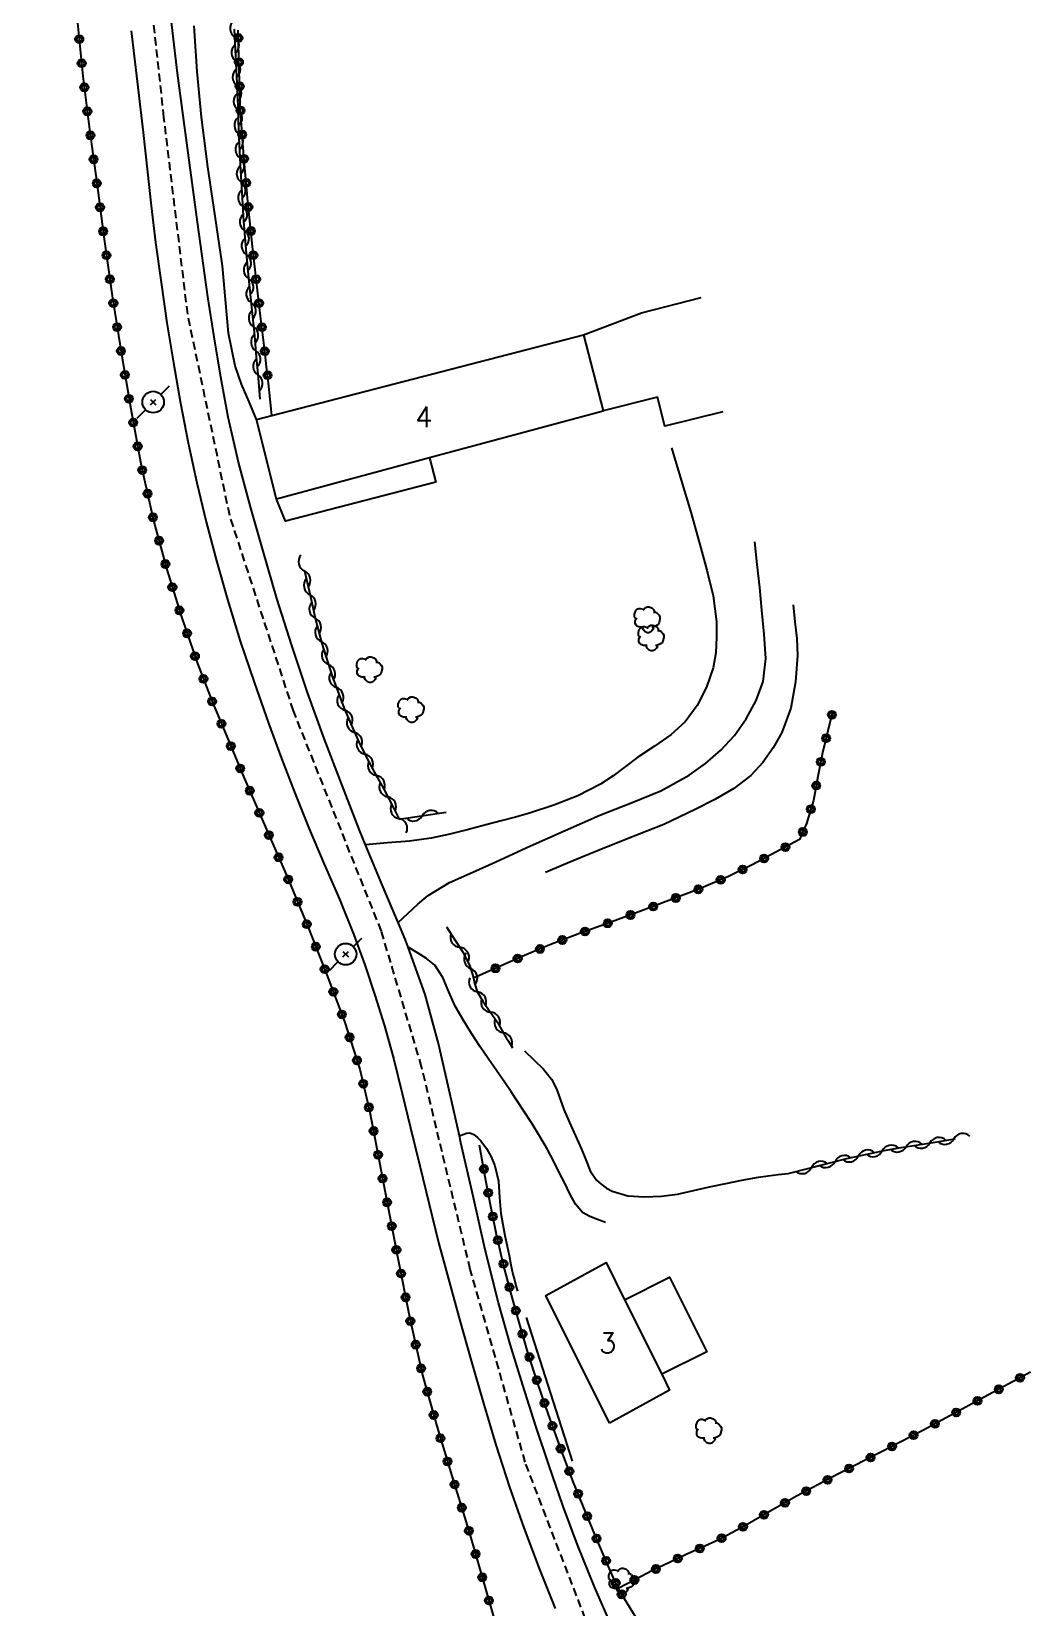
# Model space of a CAD drawing. Header units: millimetres. Extents: x 193000 to 194000, y 105000 to 105910.
# Drawn here: x 193854.8 to 193916.8, y 105279.1 to 105376.8 of the extents above; entities that cross this region are included whole.
import ezdxf
from ezdxf.enums import TextEntityAlignment as Align

# ---------------------------------------------------------------- set-up
doc = ezdxf.new("R2010")
doc.units = ezdxf.units.MM
doc.linetypes.add('DASHED', pattern=[0.75, 0.5, -0.25])
doc.layers.get('0').update_dxf_attribs({"linetype": 'CONTINUOUS'})
for name, color, linetype in [('W0001', 6, 'DASHED'), ('W0008', 7, 'CONTINUOUS'), ('W0017', 7, 'CONTINUOUS'), ('W0101', 7, 'CONTINUOUS'), ('W0104', 1, 'CONTINUOUS'), ('W0211', 2, 'CONTINUOUS'), ('W0214', 2, 'CONTINUOUS'), ('W0300', 7, 'CONTINUOUS'), ('W0310', 3, 'CONTINUOUS'), ('W0322', 7, 'CONTINUOUS'), ('W0323', 7, 'CONTINUOUS'), ('W0473', 7, 'CONTINUOUS'), ('W0991', 7, 'CONTINUOUS')]:
    doc.layers.add(name, color=color, linetype=linetype)
doc.styles.get("Standard").update_dxf_attribs({"font": 'romans.shx', "width": 0.85})

# ---------------------------------------------------------------- blocks, each defined once
blk = doc.blocks.new('T473')
for p, q in [((0.500001, 0.500001), (1.000002, 1.000002)), ((-0.166667, 0.166667), (0.166667, -0.166667)), ((-0.166667, -0.166667), (0.166667, 0.166667)), ((-1.000002, -1.000002), (-0.500001, -0.500001))]:
    blk.add_line(p, q)
blk.add_ellipse((0, 0), major_axis=(0.471405, 0.471405), ratio=1, start_param=5.497787144, end_param=11.780972451)
blk = doc.blocks.new('T300')
for p, q in [((-0.8, 0.514), (-0.857, 0.343)), ((-0.857, 0.343), (-0.857, 0.171)), ((-0.857, 0.171), (-0.743, 0.057)), ((-0.686, 0.629), (-0.8, 0.514)), ((-0.8, -0.057), (-0.743, 0.057)), ((-0.743, 0.057), (-0.686, 0.114)), ((-0.571, 0.686), (-0.686, 0.629)), ((-0.457, 0.686), (-0.571, 0.686)), ((-0.286, 0.629), (-0.457, 0.686)), ((-0.286, 0.629), (-0.171, 0.743)), ((-0.229, 0.571), (-0.286, 0.629)), ((-0.171, 0.743), (-0.057, 0.8)), ((-0.057, 0.8), (0.057, 0.8)), ((0.057, 0.8), (0.229, 0.743)), ((0.229, 0.743), (0.343, 0.629)), ((0.343, 0.629), (0.4, 0.514)), ((0.457, 0.457), (0.343, 0.457)), ((0.4, 0.514), (0.4, 0.457)), ((0.571, 0.4), (0.457, 0.457)), ((0.571, 0.4), (0.686, 0.286)), ((0.686, 0.286), (0.743, 0.171)), ((0.743, 0.057), (0.686, -0.171)), ((0.743, 0.171), (0.743, 0.057)), ((-0.8, -0.171), (-0.8, -0.057)), ((-0.8, -0.229), (-0.8, -0.171)), ((-0.743, -0.343), (-0.8, -0.229)), ((-0.686, -0.4), (-0.743, -0.343)), ((-0.514, -0.457), (-0.686, -0.4)), ((-0.4, -0.457), (-0.514, -0.457)), ((-0.4, -0.457), (-0.343, -0.457)), ((-0.343, -0.457), (-0.343, -0.4)), ((-0.343, -0.514), (-0.343, -0.457)), ((-0.286, -0.629), (-0.343, -0.514)), ((-0.171, -0.743), (-0.286, -0.629)), ((-0.057, -0.8), (-0.171, -0.743)), ((0.057, -0.8), (-0.057, -0.8)), ((0.171, -0.743), (0.057, -0.8)), ((0.229, -0.686), (0.171, -0.743)), ((0.286, -0.457), (0.229, -0.457)), ((0.286, -0.629), (0.229, -0.686)), ((0.457, -0.4), (0.286, -0.457)), ((0.343, -0.514), (0.286, -0.629)), ((0.343, -0.514), (0.343, -0.457)), ((0.571, -0.343), (0.457, -0.4)), ((0.629, -0.286), (0.571, -0.343)), ((0.686, -0.171), (0.629, -0.286))]:
    blk.add_line(p, q)
blk = doc.blocks.new('t323o')
at = {"color": 0, "linetype": 'Continuous'}
for radius in [0.25, 0.15]:
    blk.add_circle((0, 0), radius, dxfattribs=at)
blk = doc.blocks.new('t310o')
at = {"color": 0, "linetype": 'Continuous'}
for centre, start, end in [((-0.5, 0.375), 216.8699, 323.1304), ((0.5, -0.375), 36.8699, 143.1303)]:
    blk.add_arc(centre, 0.625, start, end, dxfattribs=at)
blk = doc.blocks.new('t322o')
at = {"color": 0, "linetype": 'Continuous'}
for radius in [0.25, 0.15]:
    blk.add_circle((0, 0), radius, dxfattribs=at)

msp = doc.modelspace()

# ---------------------------------------------------------------- linework, layer by layer
at = {"layer": 'W0001'}
msp.add_lwpolyline([(193889.434, 105277.759), (193885.443, 105288.147), (193882.036, 105300.095), (193879.024, 105312.649), (193876.527, 105321.067), (193871.078, 105334.722), (193867.126, 105346.818), (193864.523, 105359.293), (193863.051, 105371.489), (193861.699, 105383.967)], dxfattribs=at)
at = {"layer": 'W0008'}
for points in [[(193865.767, 105360.377), (193865.134, 105364.996), (193864.501, 105369.615), (193863.895, 105374.238), (193863.281, 105379.357), (193862.701, 105384.48), (193862.115, 105389.603), (193861.598, 105394.232), (193861.075, 105398.86), (193860.46, 105403.474), (193859.905, 105406.984), (193859.296, 105410.487), (193858.633, 105413.979), (193858.011, 105416.899), (193857.35, 105419.811), (193856.724, 105422.73), (193856.064, 105426.24), (193855.452, 105429.759), (193854.841, 105433.279), (193855.226, 105433.408)], [(193861.024, 105376.871), (193861.399, 105373.714), (193861.768, 105370.557), (193862.018, 105368.287), (193862.265, 105366.017), (193862.536, 105363.75), (193862.87, 105361.254), (193863.234, 105358.762), (193863.636, 105356.276), (193864.076, 105353.794), (193864.555, 105351.319), (193865.086, 105348.856), (193865.669, 105346.427), (193866.304, 105344.009), (193866.988, 105341.606), (193867.784, 105339.04), (193868.637, 105336.49), (193869.533, 105333.956), (193870.346, 105331.762), (193871.192, 105329.58), (193872.058, 105327.406), (193872.983, 105325.215), (193873.929, 105323.032), (193874.818, 105320.828), (193875.494, 105318.964), (193876.13, 105317.085), (193876.72, 105315.192), (193877.297, 105313.098), (193877.819, 105310.989), (193878.334, 105308.877), (193878.92, 105306.507), (193879.496, 105304.135), (193880.073, 105301.763)], [(193890.877, 105277.819), (193889.748, 105280.413), (193888.681, 105283.032), (193887.775, 105285.466), (193886.921, 105287.92), (193886.102, 105290.385), (193885.289, 105292.918), (193884.511, 105295.463), (193883.783, 105298.021), (193882.958, 105301.316), (193882.211, 105304.632), (193881.458, 105307.946), (193881.36, 105308.382), (193880.769, 105311.02), (193880.074, 105314.093), (193879.246, 105317.123), (193878.182, 105320.058), (193878.001, 105320.558), (193877.566, 105321.59), (193876.578, 105323.937), (193875.553, 105326.414), (193875.176, 105327.324), (193874.069, 105330.159), (193872.978, 105333.001), (193871.941, 105335.861), (193870.97, 105338.757), (193870.055, 105341.671), (193869.191, 105344.601), (193868.413, 105347.36), (193867.681, 105350.132), (193867.033, 105352.922), (193866.567, 105355.398), (193866.167, 105357.887), (193865.767, 105360.377)], [(193880.073, 105301.763), (193880.734, 105299.345), (193881.394, 105296.928), (193882.074, 105294.516), (193882.84, 105291.865), (193883.63, 105289.22), (193884.477, 105286.595), (193885.367, 105284.071), (193886.311, 105281.564), (193887.299, 105279.076)]]:
    msp.add_lwpolyline(points, dxfattribs=at)
at = {"layer": 'W0017'}
for points in [[(193894.515, 105351.014), (193895.114, 105349.02), (193895.713, 105347.026), (193896.259, 105345.018), (193896.691, 105343.434), (193897.09, 105341.841), (193897.295, 105340.235), (193897.307, 105339.277), (193897.252, 105338.315), (193897.091, 105337.383), (193896.685, 105336.191), (193896.094, 105335.051), (193895.357, 105334.034), (193894.471, 105333.224), (193893.447, 105332.531), (193892.42, 105331.842), (193891.659, 105331.263), (193890.897, 105330.688), (193890.106, 105330.162), (193888.699, 105329.445), (193887.215, 105328.867), (193885.704, 105328.368), (193884.836, 105328.114), (193883.959, 105327.887), (193883.08, 105327.665), (193881.931, 105327.361), (193880.779, 105327.068), (193879.618, 105326.824), (193878.271, 105326.643), (193876.912, 105326.529), (193875.553, 105326.414)], [(193877.566, 105321.59), (193878.177, 105322.163), (193878.788, 105322.735), (193879.428, 105323.265), (193880.757, 105324.07), (193882.189, 105324.723), (193883.628, 105325.361), (193885.765, 105326.347), (193887.918, 105327.297), (193890.072, 105328.246), (193891.963, 105329.001), (193893.855, 105329.755), (193895.611, 105330.721), (193896.616, 105331.459), (193897.569, 105332.277), (193898.408, 105333.185), (193899.146, 105334.222), (193899.765, 105335.352), (193900.193, 105336.528), (193900.352, 105337.962), (193900.251, 105339.458), (193900.108, 105340.952), (193899.989, 105342.366), (193899.831, 105343.777), (193899.674, 105345.189)], [(193890.426, 105303.008), (193889.933, 105303.187), (193889.439, 105303.367), (193889.004, 105303.613), (193888.555, 105304.136), (193888.218, 105304.788), (193887.894, 105305.448), (193887.533, 105306.135), (193887.187, 105306.83), (193886.827, 105307.517), (193886.358, 105308.323), (193885.868, 105309.116), (193885.365, 105309.902), (193884.973, 105310.499), (193884.574, 105311.091), (193884.173, 105311.682), (193883.666, 105312.42), (193883.156, 105313.156), (193882.656, 105313.898), (193882.117, 105314.724), (193881.59, 105315.557), (193881.092, 105316.407), (193880.704, 105317.288), (193880.343, 105318.184), (193879.837, 105318.953), (193879.333, 105319.363), (193878.757, 105319.71), (193878.182, 105320.058)], [(193881.36, 105308.382), (193881.584, 105308.462), (193881.808, 105308.542), (193882.02, 105308.563), (193882.261, 105308.458), (193882.484, 105308.264), (193882.689, 105308.054), (193883.052, 105307.594), (193883.335, 105307.065), (193883.564, 105306.517), (193883.782, 105305.561), (193883.845, 105304.553), (193883.934, 105303.55), (193884.056, 105302.874), (193884.19, 105302.2), (193884.327, 105301.527), (193884.441, 105300.951), (193884.556, 105300.375), (193884.684, 105299.802), (193884.773, 105299.449), (193884.866, 105299.096), (193884.96, 105298.744)]]:
    msp.add_lwpolyline(points, dxfattribs=at)
at = {"layer": 'W0101'}
for points in [[(193868.791, 105352.77), (193869.733, 105353.014), (193889.063, 105358.014), (193890.277, 105353.319), (193890.285, 105353.289), (193879.51, 105350.39), (193870.032, 105347.841)], [(193870.032, 105347.841), (193868.791, 105352.77)]]:
    msp.add_lwpolyline(points, dxfattribs=at)
msp.add_lwpolyline([(193890.67, 105290.558), (193886.724, 105298.472), (193890.451, 105300.516), (193891.6, 105298.212), (193893.903, 105293.592), (193894.397, 105292.602), (193890.67, 105290.558)], close=True, dxfattribs=at)
at = {"layer": 'W0104'}
for points in [[(193889.063, 105358.014), (193892.655, 105359.391), (193896.354, 105360.33)], [(193897.702, 105353.253), (193894.095, 105352.362), (193893.652, 105354.153), (193890.277, 105353.319)], [(193879.51, 105350.39), (193879.899, 105348.88), (193870.576, 105346.48), (193870.032, 105347.841)], [(193891.6, 105298.212), (193894.392, 105299.604), (193896.695, 105294.984), (193893.903, 105293.592)]]:
    msp.add_lwpolyline(points, dxfattribs=at)
at = {"layer": 'W0211'}
msp.add_lwpolyline([(193869.733, 105353.014), (193869.638, 105354.022)], dxfattribs=at)
at = {"layer": 'W0214'}
msp.add_lwpolyline([(193868.791, 105352.77), (193868.326, 105353.871), (193867.861, 105354.972), (193867.466, 105356.091), (193867.061, 105358.122), (193866.872, 105360.208), (193866.676, 105362.294), (193866.233, 105365.368), (193865.772, 105368.44), (193865.371, 105371.519), (193865.117, 105374.346), (193864.913, 105377.18)], dxfattribs=at)
at = {"layer": 'W0300'}
for points in [[(193902.045, 105341.276), (193902.16, 105340.233), (193902.274, 105339.19), (193902.312, 105338.151), (193902.2, 105336.512), (193901.903, 105334.884), (193901.352, 105333.366), (193900.817, 105332.418), (193900.169, 105331.519), (193899.434, 105330.714), (193898.38, 105329.895), (193897.194, 105329.218), (193895.983, 105328.589), (193894.042, 105327.673), (193892.038, 105326.877), (193890.033, 105326.086), (193888.92, 105325.624), (193887.806, 105325.164), (193886.692, 105324.704)], [(193885.393, 105313.644), (193885.987, 105313.077), (193886.58, 105312.511), (193887.08, 105311.883), (193887.373, 105311.287), (193887.601, 105310.648), (193887.835, 105310.013), (193888.189, 105309.189), (193888.554, 105308.37), (193888.928, 105307.555), (193889.193, 105306.879), (193889.464, 105306.205), (193889.852, 105305.63), (193890.15, 105305.367), (193890.485, 105305.136), (193890.833, 105304.94), (193891.796, 105304.646), (193892.845, 105304.584), (193893.89, 105304.623), (193894.883, 105304.751), (193895.872, 105304.977), (193896.861, 105305.205), (193897.871, 105305.416), (193898.88, 105305.627), (193899.894, 105305.809), (193900.508, 105305.894), (193901.123, 105305.967), (193901.739, 105306.041)], [(193885.493, 105297.109), (193888.357, 105288.207)]]:
    msp.add_lwpolyline(points, dxfattribs=at)
at = {"layer": 'W0310'}
for points in [[(193867.397, 105376.974), (193867.515, 105374.86), (193867.61, 105372.765), (193867.679, 105370.668), (193867.77, 105368.573), (193867.873, 105366.818), (193867.991, 105365.064), (193868.126, 105363.312), (193868.293, 105361.527), (193868.478, 105359.743), (193868.656, 105357.959), (193868.774, 105356.653), (193868.887, 105355.346), (193869.001, 105354.04)], [(193871.759, 105343.389), (193872.103, 105341.885), (193872.446, 105340.382), (193872.839, 105338.893), (193873.48, 105336.865), (193874.215, 105334.866), (193875.059, 105332.915), (193875.569, 105331.9), (193876.111, 105330.898), (193876.65, 105329.896), (193876.981, 105329.262), (193877.31, 105328.627), (193877.64, 105327.992), (193880.547, 105328.439)], [(193880.569, 105321.321), (193881.082, 105320.527), (193881.595, 105319.733), (193882.016, 105318.899), (193882.176, 105318.376), (193882.231, 105318.149), (193882.305, 105317.84), (193882.475, 105317.323), (193882.839, 105316.673), (193883.28, 105316.058), (193883.706, 105315.434), (193883.896, 105315.107), (193884.082, 105314.777), (193884.272, 105314.45), (193884.4, 105314.239), (193884.53, 105314.029), (193884.66, 105313.819)], [(193901.739, 105306.041), (193902.952, 105306.352), (193904.165, 105306.664), (193905.382, 105306.959), (193906.153, 105307.135), (193906.925, 105307.305), (193907.7, 105307.464), (193908.749, 105307.65), (193909.802, 105307.816), (193910.854, 105307.985), (193911.957, 105308.175), (193912.107, 105308.201)]]:
    msp.add_lwpolyline(points, dxfattribs=at)
at = {"layer": 'W0322'}
for points in [[(193857.701, 105377.361), (193858.029, 105374.049), (193858.444, 105370.746), (193858.884, 105367.445), (193859.348, 105363.94), (193859.841, 105360.438), (193860.39, 105356.946), (193860.987, 105353.426), (193861.642, 105349.915), (193862.429, 105346.437), (193863.231, 105343.481), (193864.131, 105340.549), (193865.126, 105337.651), (193866.035, 105335.299), (193867.008, 105332.971), (193867.991, 105330.646), (193869.337, 105327.513), (193870.701, 105324.388), (193872.006, 105321.239), (193873.15, 105318.359), (193874.245, 105315.459), (193875.185, 105312.515), (193875.819, 105309.848), (193876.332, 105307.146), (193876.844, 105304.444), (193877.554, 105300.8), (193878.264, 105297.156), (193879.083, 105293.539), (193879.978, 105290.306), (193880.963, 105287.095), (193881.955, 105283.886), (193882.903, 105280.579), (193883.859, 105277.275)], [(193869.638, 105354.022), (193869.525, 105355.025), (193869.411, 105356.028), (193869.297, 105357.031), (193869.04, 105359.183), (193868.779, 105361.335), (193868.536, 105363.488), (193868.254, 105366.282), (193868.003, 105369.08), (193867.799, 105371.88), (193867.71, 105374.395), (193867.659, 105376.913)], [(193904.153, 105254.487), (193903.374, 105256.285), (193902.594, 105258.083), (193901.798, 105259.873), (193900.664, 105262.312), (193899.498, 105264.736), (193898.32, 105267.155), (193897.092, 105269.719), (193895.852, 105272.277), (193894.533, 105274.792), (193893.45, 105276.653), (193892.323, 105278.489), (193891.195, 105280.325)]]:
    msp.add_lwpolyline(points, dxfattribs=at)
at = {"layer": 'W0323'}
for points in [[(193904.511, 105334.693), (193904.372, 105334.149), (193903.88, 105332.121), (193903.588, 105330.642), (193903.309, 105329.16), (193902.88, 105327.728), (193902.738, 105327.394), (193902.586, 105327.063), (193902.435, 105326.732), (193900.977, 105325.953), (193899.518, 105325.174), (193898.038, 105324.442), (193896.21, 105323.661), (193894.351, 105322.949), (193892.486, 105322.251), (193890.649, 105321.577), (193888.806, 105320.917), (193886.979, 105320.219), (193885.389, 105319.548), (193883.81, 105318.849), (193882.231, 105318.149)], [(193916.762, 105293.732), (193914.885, 105292.711), (193912.492, 105291.408), (193910.092, 105290.118), (193907.483, 105288.759), (193904.866, 105287.414), (193902.265, 105286.038), (193900.661, 105285.129), (193899.064, 105284.209), (193897.439, 105283.342), (193896.438, 105282.872), (193895.428, 105282.421), (193894.423, 105281.958), (193893.342, 105281.423), (193892.269, 105280.874), (193891.195, 105280.325), (193890.53, 105281.867), (193889.864, 105283.408), (193889.217, 105284.957), (193888.403, 105286.992), (193887.62, 105289.04), (193886.877, 105291.102), (193886.229, 105293.017), (193885.615, 105294.944), (193885.04, 105296.882), (193884.547, 105298.665), (193884.085, 105300.457), (193883.662, 105302.258), (193883.286, 105304.097), (193882.95, 105305.944), (193882.613, 105307.791)]]:
    msp.add_lwpolyline(points, dxfattribs=at)

# ---------------------------------------------------------------- block references
at = {"layer": 'W0300', "rotation": 359.9999899820874}
for p in [(193893.054, 105340.358), (193893.296, 105339.225), (193896.872, 105290.097), (193891.464, 105280.772)]:
    msp.add_blockref('T300', p, dxfattribs=at)
at = {"layer": 'W0300'}
for p in [(193875.832, 105337.262), (193878.414, 105334.782)]:
    msp.add_blockref('T300', p, dxfattribs=at)
at = {"layer": 'W0310'}
for p, rotation in [((193867.425, 105376.479), 273.1948408036271), ((193867.508, 105374.981), 273.1948408036271), ((193867.577, 105373.483), 272.5963593459072), ((193867.636, 105371.984), 271.8845889130716), ((193867.687, 105370.485), 272.4871792460993), ((193867.752, 105368.986), 272.4871792460993), ((193867.834, 105367.488), 273.3588054054221), ((193867.929, 105365.991), 273.8487627552289), ((193868.035, 105364.495), 274.4062077478728), ((193868.155, 105363), 275.3448871289252), ((193868.295, 105361.507), 275.920385345369), ((193868.45, 105360.015), 275.920385345369), ((193868.6, 105358.522), 275.6978734614717), ((193868.74, 105357.029), 275.1627825269872), ((193868.871, 105355.534), 274.941364307702), ((193871.761, 105343.382), 282.8832765136917), ((193872.095, 105341.92), 282.8832765136917), ((193872.429, 105340.458), 282.8553332769031), ((193872.809, 105339.007), 284.7852242239194), ((193873.256, 105337.575), 287.5404405613457), ((193873.741, 105336.156), 290.1876595605461), ((193874.265, 105334.751), 293.3932446463186), ((193874.861, 105333.374), 293.3932446463186), ((193875.508, 105332.021), 296.6778379980615), ((193876.218, 105330.7), 298.2768811041759), ((193876.922, 105329.375), 297.5682518539755), ((193877.613, 105328.044), 297.4602248886404), ((193879.064, 105328.211), 8.741719007145587), ((193881.383, 105320.061), 302.8663293333811), ((193882.067, 105318.732), 287.0103040792253), ((193882.491, 105317.294), 299.2488263363126), ((193883.297, 105316.032), 304.3210528034298), ((193884.091, 105314.761), 300.1582907014898), ((193910.532, 105307.933), 9.126384131516577), ((193912.011, 105308.184), 9.984249927506314), ((193904.646, 105306.781), 13.62564738958922), ((193906.106, 105307.124), 12.85885792456448), ((193907.573, 105307.438), 11.59399449784087), ((193909.05, 105307.698), 8.95865544316676), ((193903.192, 105306.414), 14.42457065175328)]:
    msp.add_blockref('t310o', p, dxfattribs=dict(at, rotation=rotation))
at = {"layer": 'W0322'}
for p, rotation in [((193857.802, 105376.345), 275.6557777709486), ((193867.669, 105376.423), 91.1603198074818), ((193857.949, 105374.852), 275.6557777709486), ((193867.699, 105374.923), 91.1603198074818), ((193858.115, 105373.361), 277.1613078691471), ((193867.744, 105373.424), 92.02671863552884), ((193858.302, 105371.873), 277.1613078691471), ((193867.797, 105371.925), 92.02671863552884), ((193858.492, 105370.385), 277.5923695010238), ((193867.905, 105370.429), 94.1670440840742), ((193858.69, 105368.898), 277.5923695010238), ((193868.016, 105368.933), 95.12610756822384), ((193858.888, 105367.411), 277.5410989292889), ((193868.15, 105367.439), 95.12610756822384), ((193859.085, 105365.924), 277.5410989292889), ((193868.288, 105365.946), 95.76337783911919), ((193859.282, 105364.437), 277.5410989292889), ((193868.439, 105364.453), 95.76337783911919), ((193859.487, 105362.951), 278.0132518439262), ((193868.595, 105362.961), 96.43948096928307), ((193859.696, 105361.466), 278.0132518439262), ((193868.764, 105361.471), 96.43948096928307), ((193859.913, 105359.982), 278.9347075080399), ((193868.943, 105359.982), 96.91520267958583), ((193860.146, 105358.5), 278.9347075080399), ((193869.122, 105358.492), 96.81022555757637), ((193860.379, 105357.018), 278.9347075080399), ((193869.3, 105357.003), 96.4843554204238), ((193860.629, 105355.539), 279.6258958449188), ((193869.47, 105355.513), 96.48435542033052), ((193860.879, 105354.06), 279.6258958449188), ((193861.144, 105352.584), 280.5674257741449), ((193861.419, 105351.109), 280.5674257741449), ((193861.705, 105349.637), 282.7501402255803), ((193862.036, 105348.174), 282.7501402255803), ((193862.367, 105346.711), 282.7501402255803), ((193862.748, 105345.26), 285.1796475291063), ((193863.141, 105343.813), 285.1796475291063), ((193863.57, 105342.376), 287.0642717442479), ((193864.011, 105340.942), 287.0642717442479), ((193864.485, 105339.519), 288.9494084013319), ((193864.972, 105338.1), 288.9494084013319), ((193865.496, 105336.695), 291.1304997380353), ((193866.036, 105335.296), 292.6827486172791), ((193866.615, 105333.912), 292.6827486172791), ((193867.195, 105332.528), 292.9184323597727), ((193867.779, 105331.147), 292.9184323597727), ((193868.369, 105329.767), 293.2493357322793), ((193868.961, 105328.389), 293.2493357322793), ((193869.556, 105327.012), 293.580306661277), ((193870.156, 105325.637), 293.580306661277), ((193870.753, 105324.262), 292.5099618656091), ((193871.328, 105322.876), 292.5099618656091), ((193871.902, 105321.49), 292.5099618656091), ((193872.459, 105320.098), 291.6640756661259), ((193873.013, 105318.704), 291.6640756661259), ((193873.549, 105317.303), 290.6858447623922), ((193874.079, 105315.899), 290.6858447623922), ((193874.558, 105314.478), 287.7079435663206), ((193875.014, 105313.05), 287.7079435663206), ((193875.402, 105311.602), 283.3721653386141), ((193875.749, 105310.142), 283.3721653386141), ((193876.042, 105308.671), 280.7501897606197), ((193876.322, 105307.198), 280.7501897606197), ((193876.601, 105305.724), 280.7297211936447), ((193876.882, 105304.25), 281.02542328174), ((193877.169, 105302.778), 281.02542328174), ((193877.455, 105301.306), 281.02542328174), ((193877.742, 105299.833), 281.02542328174), ((193878.029, 105298.361), 281.02542328174), ((193878.324, 105296.891), 282.7583850772976), ((193878.655, 105295.428), 282.7583850772976), ((193878.987, 105293.965), 282.7583850772976), ((193879.367, 105292.514), 285.4738266922801), ((193879.767, 105291.068), 285.4738266922801), ((193880.186, 105289.628), 287.0538150433562), ((193880.626, 105288.194), 287.0538150433562), ((193881.066, 105286.76), 287.1779778426965), ((193881.509, 105285.327), 287.1779778426965), ((193881.952, 105283.894), 287.1779778426965), ((193882.366, 105282.452), 285.9957255805629), ((193882.779, 105281.01), 285.9957255805629), ((193883.195, 105279.569), 286.1376014690996), ((193891.423, 105279.953), 121.5656957746278)]:
    msp.add_blockref('t322o', p, dxfattribs=dict(at, rotation=rotation))
at = {"layer": 'W0323'}
for p, rotation in [((193904.455, 105334.472), 255.6772800203262), ((193904.097, 105333.016), 256.3633022140305), ((193903.768, 105331.553), 258.8316855289535), ((193903.482, 105330.08), 259.3383338953848), ((193903.147, 105328.62), 253.3227827191766), ((193902.652, 105327.207), 245.3347265631729), ((193900.249, 105325.564), 208.0989778514954), ((193901.572, 105326.271), 208.1153027909976), ((193898.917, 105324.877), 206.3167503283694), ((193896.18, 105323.65), 200.9569204845484), ((193897.56, 105324.238), 203.1342515320299), ((193893.376, 105322.584), 200.5190019910605), ((193894.779, 105323.113), 200.9569204845484), ((193890.561, 105321.546), 199.7030438415785), ((193891.97, 105322.062), 200.1482163756224), ((193887.745, 105320.512), 200.9092104229809), ((193889.149, 105321.04), 199.7030438415785), ((193886.353, 105319.955), 202.8803565569657), ((193883.602, 105318.757), 203.9085984212364), ((193884.974, 105319.364), 203.8782652161785), ((193882.882, 105306.315), 100.3403304875743), ((193883.151, 105304.84), 100.3103060688317), ((193883.435, 105303.367), 101.5553731381618), ((193883.746, 105301.9), 103.2174661186029), ((193884.09, 105300.439), 104.456755400031), ((193884.464, 105298.987), 104.456755400031), ((193884.858, 105297.54), 105.4561366387166), ((193885.273, 105296.098), 106.5254977920182), ((193885.705, 105294.662), 107.6734391294224), ((193886.16, 105293.233), 107.6734391294224), ((193916.113, 105293.379), 208.5500334968646), ((193914.796, 105292.662), 208.5685044146357), ((193886.637, 105291.811), 108.6948528134342), ((193912.16, 105291.23), 208.2580296146463), ((193913.478, 105291.945), 208.5685044146357), ((193887.132, 105290.395), 109.8156016014233), ((193910.839, 105290.519), 208.2580296146463), ((193909.514, 105289.817), 207.5145217998427), ((193887.642, 105288.984), 110.9230659583302), ((193906.851, 105288.434), 207.2007739715515), ((193908.183, 105289.124), 207.5145217998427), ((193888.177, 105287.583), 110.9230659583302), ((193905.517, 105287.749), 207.2007739715515), ((193902.861, 105286.353), 207.8800623559035), ((193904.187, 105287.055), 207.8800623559035), ((193888.725, 105286.186), 111.8014094866344), ((193901.547, 105285.631), 209.5405847785166), ((193889.285, 105284.795), 112.6697489939568), ((193900.244, 105284.888), 209.9453906431956), ((193889.863, 105283.411), 112.6697489939568), ((193897.618, 105283.438), 208.0816364006969), ((193898.942, 105284.144), 208.0816364006969), ((193896.264, 105282.794), 204.0624172573018), ((193890.458, 105282.034), 113.3733678675395), ((193893.546, 105281.524), 206.3313655709105), ((193894.897, 105282.176), 204.7353593738277), ((193891.052, 105280.656), 113.3285126937286), ((193892.209, 105280.843), 207.074900051056)]:
    msp.add_blockref('t323o', p, dxfattribs=dict(at, rotation=rotation))
at = {"layer": 'W0473', "rotation": 359.9999899820874}
for p in [(193862.385, 105353.852), (193874.314, 105319.63)]:
    msp.add_blockref('T473', p, dxfattribs=at)

# ---------------------------------------------------------------- texts
at = {"layer": 'W0991'}
for s, p in [('4', (193879.17, 105352.928)), ('3', (193890.56, 105295.537))]:
    msp.add_text(s, height=1.25, dxfattribs=at).set_placement(p, align=Align.MIDDLE_CENTER)

doc.saveas('drawing.dxf')
